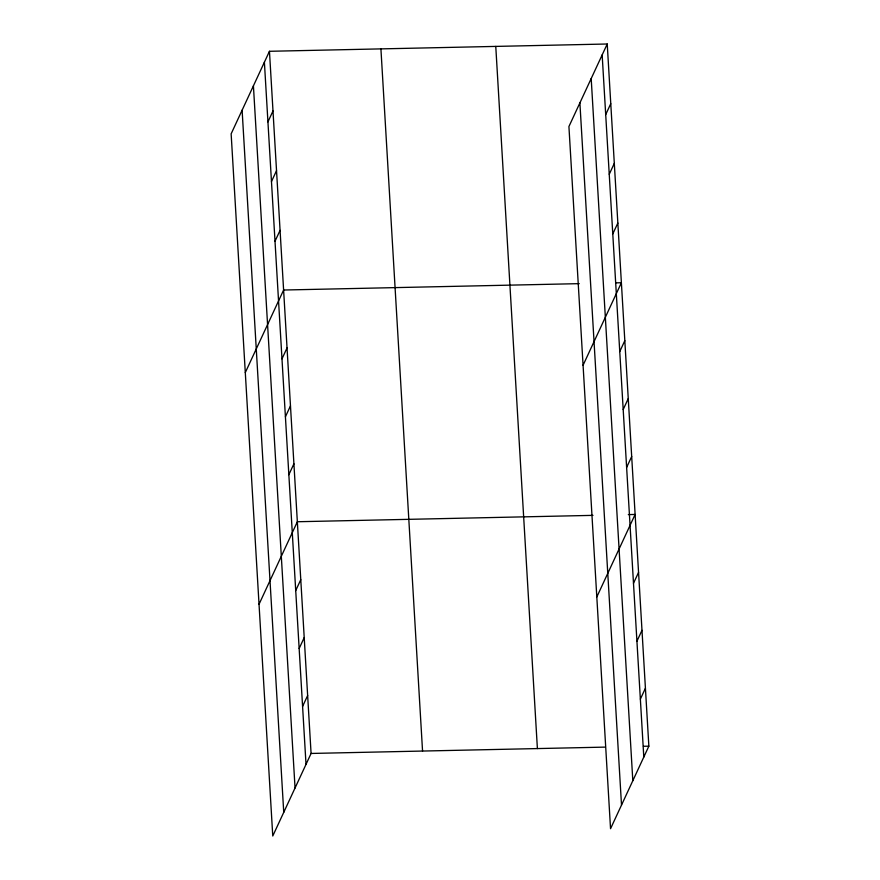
<?xml version="1.0" encoding="UTF-8"?>
<svg xmlns="http://www.w3.org/2000/svg" width="880" height="880" viewBox="0 0 880 880"><rect width="100%" height="100%" fill="white"/><g stroke="black" fill="none" stroke-linecap="round" stroke-linejoin="round"><path stroke-width="1.32" d="M269.456 51.293L231.143 133.837L272.767 836L311.08 753.456L269.456 51.293L607.233 44L648.857 746.163L610.544 828.707L568.92 126.544L607.233 44M267.927 121.88L272.998 110.968M271.469 181.566L276.529 170.654M275.011 241.252L280.071 230.34M245.3 372.57L283.613 290.026L579.249 283.646M281.985 358.864L287.045 347.952M285.417 416.79L290.477 405.878M288.849 474.716L293.909 463.815M259.028 604.285L297.352 521.741L592.977 515.361M295.713 590.579L300.784 579.667M299.156 648.505L304.216 637.593M302.588 706.431L307.648 695.53M605.704 114.598L610.764 103.686M609.246 174.273L614.306 163.372M612.777 233.959L617.848 223.047M583.066 365.277L621.379 282.733L615.945 282.854M619.751 351.571L624.822 340.67M623.194 409.508L628.254 398.596M626.626 467.434L631.686 456.522M596.805 596.992L635.118 514.448L628.32 514.602M633.49 583.286L638.561 572.385M636.922 641.223L641.993 630.311M640.365 699.149L645.425 688.237M311.08 753.456L605.363 747.109M643.423 746.284L648.857 746.163M602.162 54.912L643.797 757.075M591.195 78.551L632.819 780.714M579.887 102.905L621.511 805.068M495.77 46.409L537.394 748.572M380.919 48.884L422.554 751.047M264.396 62.194L306.02 764.368M253.418 85.833L295.053 788.007M242.11 110.198L283.745 812.361"/></g></svg>
